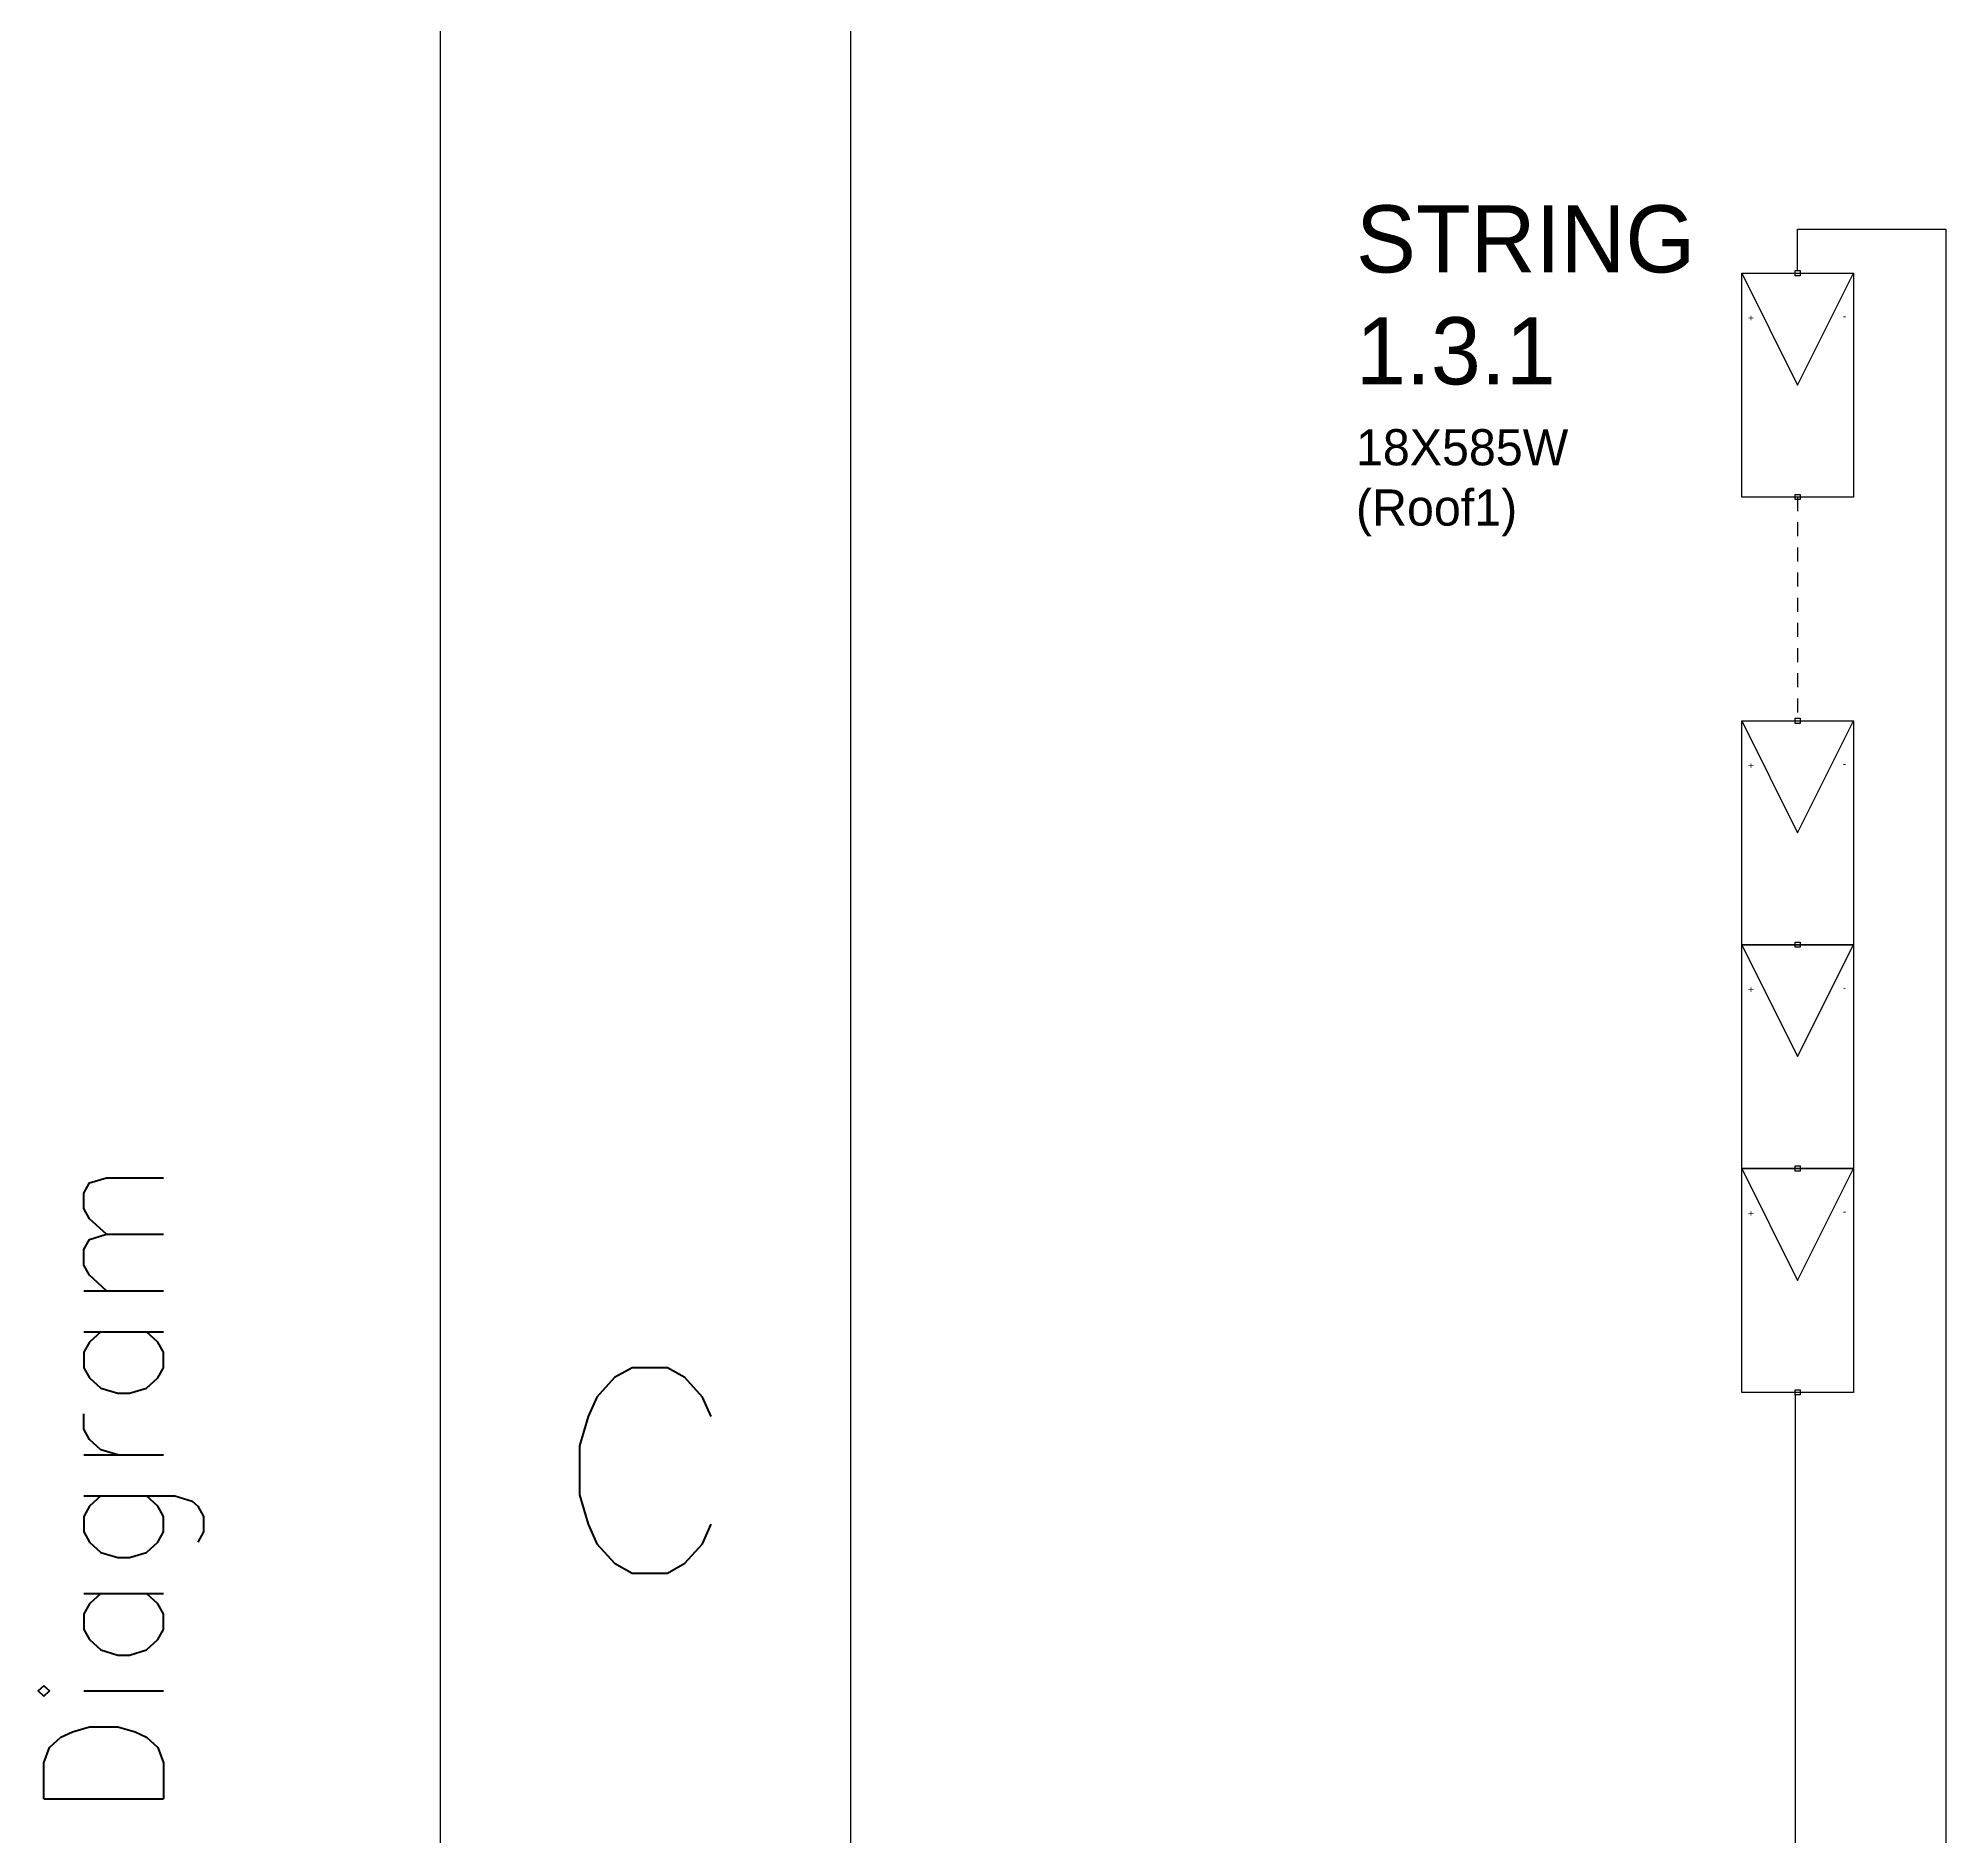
# Model space of a CAD drawing. Header units: inches. Extents: x 3 to 161, y -3 to 114.
# Drawn here: x 2.91 to 19.95, y 66.17 to 82.23 of the extents above; entities that cross this region are included whole.
import ezdxf
from ezdxf.enums import TextEntityAlignment as Align

# ---------------------------------------------------------------- set-up
doc = ezdxf.new("R2010")
doc.units = ezdxf.units.IN
doc.header["$MEASUREMENT"] = 0
doc.linetypes.add('HIDDEN2', pattern=[0.1875, 0.125, -0.0625])
for name, color, linetype in [('RED_12AWG', 1, 'Continuous'), ('SYMS', 7, 'Continuous'), ('Title Block', 7, 'Continuous'), ('Viewport', 7, 'Continuous')]:
    doc.layers.add(name, color=color, linetype=linetype)
doc.styles.add('Roman', font='romans')
doc.styles.add('WD', font='romans.shx')

# ---------------------------------------------------------------- blocks, each defined once
blk = doc.blocks.new('ANSI_border_C')
at = {"layer": 'Title Block'}
for p, q in [((0, 16), (0, 0)), ((0.5, 15.25), (0.5, 0.75))]:
    blk.add_line(p, q, dxfattribs=at)
at = {"layer": 'Title Block', "style": 'Roman'}
blk.add_text('C', height=0.25, dxfattribs=at).set_placement((0.25, 9.875), align=Align.MIDDLE_CENTER)
blk = doc.blocks.new('JIC_border_C')
at = {"xscale": 7.334742009448171, "yscale": 7.334742009448171, "zscale": 7.334742009448171}
blk.add_blockref('ANSI_border_C', (6.5, -3), dxfattribs=at)
blk = doc.blocks.new('JIC_tblock_desc_C')
at = {"color": 0, "style": 'Roman', "flags": 8}
for tag, p in [('FNAME', (-20.3492, 6.8195)), ('REVDATE', (-20.3492, 4.1057)), ('USER', (-20.3492, 1.4768))]:
    blk.add_attdef(tag, p, '', height=0.15, rotation=90, dxfattribs=at)
at = {"style": 'WD'}
for tag, p in [('PROJDESC', (-2.125, 1.5)), ('TITLE1', (-2.125, 1.095)), ('TITLE2', (-2.125, 0.785))]:
    blk.add_attdef(tag, text='', height=0.08, dxfattribs=at).set_placement(p, align=Align.CENTER)
for tag, p in [('SIZE', (-4.1624, 0.3198)), ('FSCM_NO', (-3.4004, 0.3365)), ('DWG_NO', (-1.6588, 0.3365)), ('REV', (-0.2648, 0.3031)), ('SHEET', (-0.8829, 0.0925)), ('SCALE', (-3.6344, 0.0688))]:
    blk.add_attdef(tag, p, '', height=0.065, dxfattribs=at)
at = {"style": 'WD', "flags": 1}
blk.add_attdef('WD_TB', (-5.5702, 0.1772), '', height=0.086, dxfattribs=at)
blk = doc.blocks.new('HT0_01')
for p, q in [((-0.0625, 0.0625), (0.0625, 0.0625)), ((-0.0625, -0.0625), (-0.0625, 0.0625)), ((0.0625, 0.0625), (0.0625, -0.0625)), ((0.0625, -0.0625), (-0.0625, -0.0625))]:
    blk.add_line(p, q)
at = {"style": 'WD', "flags": 1}
for tag, p in [('X4TERM01', (-0.0625, 0)), ('X2TERM01', (0, 0.0625)), ('X1TERM01', (0.0625, 0)), ('X8TERM01', (0, -0.0625))]:
    blk.add_attdef(tag, p, '', height=0.01, dxfattribs=at)
blk = doc.blocks.new('PVM')
at = {"color": 5}
for p, q in [((2, 1), (1, 0.5)), ((1, 0.5), (2, 0))]:
    blk.add_line(p, q, dxfattribs=at)
blk.add_lwpolyline([(0, 1), (2, 1), (2, 0), (0, 0)], close=True, dxfattribs=at)
at = {"layer": 'SYMS', "color": 5, "xscale": 0.3699338068975089, "yscale": 0.3699338068975089, "zscale": 0.3699338068975089}
for p in [(0, 0.5), (2, 0.5)]:
    blk.add_blockref('HT0_01', p, dxfattribs=at)
at = {"color": 5, "char_height": 0.065, "attachment_point": 1}
for s, insert, rotation in [('+', (1.625, 0.883), 180), ('-', (1.57, 0.067), 90)]:
    blk.add_mtext_dynamic_manual_height_columns(s, width=0.09892, gutter_width=0.325, heights=[0], dxfattribs=dict(at, insert=insert, rotation=rotation))

msp = doc.modelspace()

# ---------------------------------------------------------------- linework, layer by layer
at = {"layer": 'RED_12AWG'}
for p, q in [((18.629, 80.151), (18.629, 80.521)), ((18.629, 80.521), (19.953, 80.521)), ((19.953, 80.521), (19.953, 32.724)), ((18.606, 70.105), (18.606, 33.625))]:
    msp.add_line(p, q, dxfattribs=at)
at = {"layer": 'RED_12AWG', "linetype": 'HIDDEN2'}
msp.add_line((18.629, 78.128), (18.629, 76.128), dxfattribs=at)

# ---------------------------------------------------------------- block references
ref = msp.add_blockref('JIC_tblock_desc_C', (151.208, 2.501), dxfattribs=dict(xscale=7.13201241998512, yscale=7.13201241998512, zscale=7.13201241998512))
ref.add_attrib('FNAME', 'Solar System Wiring Diagram', (4.029, 51.138), dxfattribs={"color": 0, "height": 1.0698, "rotation": 90, "style": 'Roman', "flags": 8})
at = {"layer": 'SYMS', "rotation": 90}
for p in [(19.129, 78.128), (19.129, 74.128), (19.129, 72.128), (19.129, 70.128)]:
    msp.add_blockref('PVM', p, dxfattribs=at)
at = {"layer": 'Viewport'}
msp.add_blockref('JIC_border_C', (0, 0), dxfattribs=at)

# ---------------------------------------------------------------- texts
at = {"insert": (14.683, 80.735), "char_height": 0.6, "attachment_point": 1}
msp.add_mtext_dynamic_manual_height_columns('{\\C240;\\c2367469;STRING 1.3.1^J\\H0.53846x;\\C256;\\c0;18X585W^J(Roof1)}', width=1.91071, gutter_width=0.325, heights=[0], dxfattribs=at)

doc.saveas('drawing.dxf')
